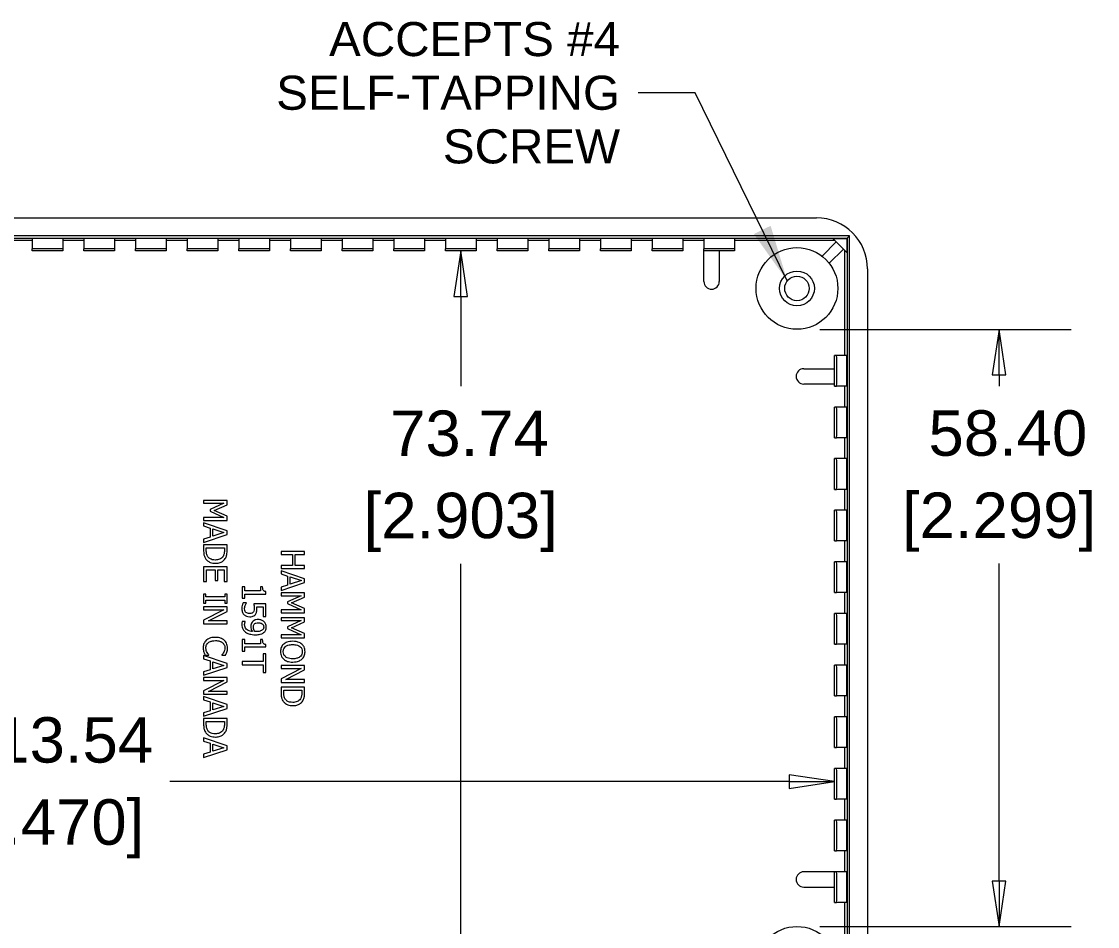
# Model space of a CAD drawing. Header units: millimetres. Extents: x 20 to 599, y 21 to 459.
# Drawn here: x 298.8 to 404, y 71.7 to 160.2 of the extents above; entities that cross this region are included whole.
import ezdxf

# ---------------------------------------------------------------- set-up
doc = ezdxf.new("R2010")
doc.units = ezdxf.units.MM
doc.header["$LTSCALE"] = 2.222222
for name, color, linetype, lineweight in [('Dimension (ANSI)', 7, 'Continuous', 9), ('Symbol (ANSI)', 7, 'Continuous', 9), ('Visible (ANSI)', 7, 'Continuous', 9), ('Visible Narrow (ANSI)', 7, 'Continuous', 9)]:
    doc.layers.add(name, color=color, linetype=linetype, lineweight=lineweight)
doc.styles.add('Note Text (ANSI)', font='arial.ttf')
doc.dimstyles.new('Default - mm (ANSI)', dxfattribs={"dimscale": 2.222222, "dimtxt": 2, "dimasz": 2, "dimexe": 3.175, "dimexo": 1, "dimgap": 0.8, "dimtad": 0, "dimtih": 1, "dimtoh": 1, "dimrnd": 1e-08, "dimzin": 4, "dimdsep": 46, "dimtxsty": 'Note Text (ANSI)', "dimblk": 'Filled-1', "dimcen": 0.09, "dimdle": 10, "dimclrd": 256, "dimclre": 256, "dimclrt": 256, "dimadec": 1, "dimazin": 0, "dimtfac": 1.524, "dimtofl": 0, "dimtmove": 0, "dimatfit": 3, "dimfxl": 0, "dimtolj": 1, "dimtzin": 0, "dimlwd": -1, "dimlwe": -1, "dimarcsym": 0})
doc.dimstyles.new('Default - mm (ANSI)$7', dxfattribs={"dimscale": 2.222222, "dimtxt": 2, "dimasz": 2.5, "dimexe": 3.175, "dimexo": 1, "dimgap": 0.8, "dimtad": 0, "dimtih": 1, "dimtoh": 1, "dimrnd": 1e-08, "dimzin": 4, "dimdsep": 46, "dimtxsty": 'Note Text (ANSI)', "dimblk": 'Filled-1', "dimcen": 0.09, "dimdle": 10, "dimclrd": 256, "dimclre": 256, "dimclrt": 256, "dimadec": 1, "dimazin": 0, "dimtfac": 1.524, "dimtofl": 0, "dimtmove": 0, "dimatfit": 3, "dimfxl": 0, "dimtolj": 1, "dimtzin": 0, "dimlwd": -1, "dimlwe": -1, "dimarcsym": 0})

# ---------------------------------------------------------------- blocks, each defined once
blk = doc.blocks.new('Filled-1')
at = {"color": 0}
for p, q in [((0, 0), (-1, 0.15)), ((-1, 0.15), (-1, -0.15)), ((-1, 0), (0, 0)), ((-1, -0.15), (0, 0))]:
    blk.add_line(p, q, dxfattribs=at)
at = {"color": 0, "flags": 128}
blk.add_lwpolyline([(-1, -0.15), (0, 0), (-1, 0.15), (-1, -0.15)], dxfattribs=at)
at = {"color": 0}
blk.add_solid([(-1, -0.15), (0, 0), (-1, 0.15), (-1, -0.15)], dxfattribs=at)
blk = doc.blocks.new('*D27')
at = {"layer": 'Defpoints', "color": 0, "transparency": 16777216}
for p in [(264.75, 92.17), (378.29, 92.17), (378.29, 85.85)]:
    blk.add_point(p, dxfattribs=at)
at = {"layer": 'Dimension (ANSI)', "transparency": 16777216}
for p, q in [((269.2, 85.85), (289.3, 85.85)), ((373.85, 85.85), (313.27, 85.85))]:
    blk.add_line(p, q, dxfattribs=at)
at = {"layer": 'Dimension (ANSI)', "transparency": 16777216, "xscale": 4.444444444444445, "yscale": 4.444444444444445, "zscale": 4.444444444444445, "rotation": 180}
blk.add_blockref('Filled-1', (264.75, 85.85), dxfattribs=at)
at = {"layer": 'Dimension (ANSI)', "transparency": 16777216, "xscale": 4.444444444444445, "yscale": 4.444444444444445, "zscale": 4.444444444444445}
blk.add_blockref('Filled-1', (378.29, 85.85), dxfattribs=at)
at = {"layer": 'Dimension (ANSI)', "transparency": 16777216, "char_height": 4.4444, "attachment_point": 5, "style": 'Note Text (ANSI)'}
for s, insert in [('\\A1; 113.54', (301.29, 89.89)), ('\\A1;[4.470]', (301.29, 81.22))]:
    blk.add_mtext(s, dxfattribs=dict(at, insert=insert))
blk = doc.blocks.new('*D28')
at = {"layer": 'Defpoints', "color": 0, "transparency": 16777216}
for p in [(340.25, 137.74), (340.25, 64), (341.73, 64)]:
    blk.add_point(p, dxfattribs=at)
at = {"layer": 'Dimension (ANSI)', "transparency": 16777216}
for p, q in [((341.73, 133.3), (341.73, 124.5)), ((341.73, 68.45), (341.73, 107.15))]:
    blk.add_line(p, q, dxfattribs=at)
at = {"layer": 'Dimension (ANSI)', "transparency": 16777216, "xscale": 4.444444444444445, "yscale": 4.444444444444445, "zscale": 4.444444444444445}
for p, rotation in [((341.73, 137.74), 90), ((341.73, 64), 270)]:
    blk.add_blockref('Filled-1', p, dxfattribs=dict(at, rotation=rotation))
at = {"layer": 'Dimension (ANSI)', "transparency": 16777216, "attachment_point": 5, "style": 'Note Text (ANSI)'}
for s, insert, char_height in [('\\A1; 73.74', (341.73, 119.88), 4.444), ('\\A1;[2.903]', (341.73, 111.2), 4.4444)]:
    blk.add_mtext(s, dxfattribs=dict(at, insert=insert, char_height=char_height))
blk = doc.blocks.new('*D29')
at = {"layer": 'Defpoints', "color": 0, "transparency": 16777216}
for p in [(374.62, 130.07), (374.62, 71.67), (394.39, 71.67)]:
    blk.add_point(p, dxfattribs=at)
at = {"layer": 'Dimension (ANSI)', "transparency": 16777216}
for p, q in [((376.85, 130.07), (401.45, 130.07)), ((394.39, 125.63), (394.39, 124.52)), ((394.39, 76.12), (394.39, 107.18)), ((376.85, 71.67), (401.45, 71.67))]:
    blk.add_line(p, q, dxfattribs=at)
at = {"layer": 'Dimension (ANSI)', "transparency": 16777216, "xscale": 4.444444444444445, "yscale": 4.444444444444445, "zscale": 4.444444444444445}
for p, rotation in [((394.39, 130.07), 90), ((394.39, 71.67), 270)]:
    blk.add_blockref('Filled-1', p, dxfattribs=dict(at, rotation=rotation))
at = {"layer": 'Dimension (ANSI)', "transparency": 16777216, "attachment_point": 5, "style": 'Note Text (ANSI)'}
for s, insert, char_height in [('\\A1; 58.40', (394.39, 119.9), 4.444), ('\\A1;[2.299]', (394.39, 111.22), 4.4444)]:
    blk.add_mtext(s, dxfattribs=dict(at, insert=insert, char_height=char_height))

msp = doc.modelspace()

# ---------------------------------------------------------------- linework, layer by layer
at = {"layer": 'Visible (ANSI)'}
for p, q in [((266.524, 140.974), (376.524, 140.974)), ((299.802, 138.954), (299.802, 137.954)), ((302.802, 138.954), (302.802, 137.954)), ((304.858, 138.954), (304.858, 137.954)), ((307.858, 138.954), (307.858, 137.954)), ((309.913, 138.954), (309.913, 137.954)), ((312.913, 138.954), (312.913, 137.954)), ((314.969, 138.954), (314.969, 137.954)), ((317.969, 138.954), (317.969, 137.954)), ((320.024, 138.954), (320.024, 137.954)), ((323.024, 138.954), (323.024, 137.954)), ((325.08, 138.954), (325.08, 137.954)), ((328.08, 138.954), (328.08, 137.954)), ((330.135, 138.954), (330.135, 137.954)), ((333.135, 138.954), (333.135, 137.954)), ((335.191, 138.954), (335.191, 137.954)), ((338.191, 138.954), (338.191, 137.954)), ((340.247, 138.954), (340.247, 137.954)), ((343.247, 138.954), (343.247, 137.954)), ((345.302, 138.954), (345.302, 137.954)), ((348.302, 138.954), (348.302, 137.954)), ((350.358, 138.954), (350.358, 137.954)), ((353.358, 138.954), (353.358, 137.954)), ((355.413, 138.954), (355.413, 137.954)), ((358.413, 138.954), (358.413, 137.954)), ((360.469, 138.954), (360.469, 137.954)), ((363.469, 138.954), (363.469, 137.954)), ((365.524, 138.954), (365.524, 137.954)), ((368.524, 138.954), (368.524, 137.954)), ((378.133, 138.952), (379.501, 138.952)), ((378.817, 138.267), (378.133, 138.952)), ((379.523, 138.973), (379.501, 138.952)), ((379.501, 138.952), (379.501, 137.583)), ((379.523, 138.973), (379.773, 139.223)), ((299.802, 138.744), (297.747, 138.744)), ((299.802, 137.744), (299.802, 137.954)), ((304.858, 138.744), (302.802, 138.744)), ((302.802, 137.954), (302.802, 137.744)), ((304.858, 137.744), (304.858, 137.954)), ((309.913, 138.744), (307.858, 138.744)), ((307.858, 137.954), (307.858, 137.744)), ((309.913, 137.744), (309.913, 137.954)), ((314.969, 138.744), (312.913, 138.744)), ((312.913, 137.954), (312.913, 137.744)), ((314.969, 137.744), (314.969, 137.954)), ((320.024, 138.744), (317.969, 138.744)), ((317.969, 137.954), (317.969, 137.744)), ((320.024, 137.744), (320.024, 137.954)), ((325.08, 138.744), (323.024, 138.744)), ((323.024, 137.954), (323.024, 137.744)), ((325.08, 137.744), (325.08, 137.954)), ((330.135, 138.744), (328.08, 138.744)), ((328.08, 137.954), (328.08, 137.744)), ((330.135, 137.744), (330.135, 137.954)), ((335.191, 138.744), (333.135, 138.744)), ((333.135, 137.954), (333.135, 137.744)), ((335.191, 137.744), (335.191, 137.954)), ((340.247, 138.744), (338.191, 138.744)), ((338.191, 137.954), (338.191, 137.744)), ((340.247, 137.744), (340.247, 137.954)), ((345.302, 138.744), (343.247, 138.744)), ((343.247, 137.954), (343.247, 137.744)), ((345.302, 137.744), (345.302, 137.954)), ((350.358, 138.744), (348.302, 138.744)), ((348.302, 137.954), (348.302, 137.744)), ((350.358, 137.744), (350.358, 137.954)), ((355.413, 138.744), (353.358, 138.744)), ((353.358, 137.954), (353.358, 137.744)), ((355.413, 137.744), (355.413, 137.954)), ((360.469, 138.744), (358.413, 138.744)), ((358.413, 137.954), (358.413, 137.744)), ((360.469, 137.744), (360.469, 137.954)), ((365.524, 138.744), (363.469, 138.744)), ((363.469, 137.954), (363.469, 137.744)), ((365.524, 137.755), (365.524, 137.954)), ((378.341, 138.744), (368.524, 138.744)), ((368.524, 137.954), (368.524, 137.744)), ((378.464, 138.621), (377.077, 137.234)), ((377.784, 136.527), (379.171, 137.914)), ((378.817, 138.267), (379.501, 137.583)), ((302.802, 137.744), (299.802, 137.744)), ((307.858, 137.744), (304.858, 137.744)), ((312.913, 137.744), (309.913, 137.744)), ((317.969, 137.744), (314.969, 137.744)), ((323.024, 137.744), (320.024, 137.744)), ((328.08, 137.744), (325.08, 137.744)), ((333.135, 137.744), (330.135, 137.744)), ((338.191, 137.744), (335.191, 137.744)), ((343.247, 137.744), (340.247, 137.744)), ((348.302, 137.744), (345.302, 137.744)), ((353.358, 137.744), (350.358, 137.744)), ((358.413, 137.744), (355.413, 137.744)), ((363.469, 137.744), (360.469, 137.744)), ((367.024, 137.755), (365.524, 137.755)), ((365.524, 134.744), (365.524, 137.755)), ((367.024, 137.755), (367.024, 134.744)), ((368.524, 137.744), (367.024, 137.744)), ((379.294, 127.524), (379.294, 137.791)), ((381.524, 135.974), (381.524, 65.774)), ((378.294, 126.224), (378.294, 127.524)), ((378.504, 127.524), (378.294, 127.524)), ((379.504, 127.524), (378.504, 127.524)), ((375.294, 126.224), (378.305, 126.224)), ((378.305, 124.724), (378.305, 126.224)), ((378.305, 124.724), (375.294, 124.724)), ((378.294, 124.524), (378.294, 124.724)), ((378.294, 124.524), (378.504, 124.524)), ((379.504, 124.524), (378.504, 124.524)), ((379.294, 122.474), (379.294, 124.524)), ((378.294, 119.474), (378.294, 122.474)), ((378.504, 122.474), (378.294, 122.474)), ((379.504, 122.474), (378.504, 122.474)), ((378.294, 119.474), (378.504, 119.474)), ((379.504, 119.474), (378.504, 119.474)), ((379.294, 117.424), (379.294, 119.474)), ((378.294, 114.424), (378.294, 117.424)), ((378.504, 117.424), (378.294, 117.424)), ((379.504, 117.424), (378.504, 117.424)), ((378.294, 114.424), (378.504, 114.424)), ((379.504, 114.424), (378.504, 114.424)), ((379.294, 112.374), (379.294, 114.424)), ((318.884, 113.342), (316.584, 113.342)), ((316.584, 113.342), (316.584, 113.057)), ((316.584, 113.057), (318.565, 113.057)), ((318.565, 113.057), (317.217, 112.462)), ((317.603, 112.35), (318.884, 112.924)), ((318.884, 112.924), (318.884, 113.342)), ((318.565, 111.675), (316.584, 111.675)), ((316.584, 111.675), (316.584, 111.37)), ((317.217, 112.462), (317.217, 112.276)), ((317.217, 112.276), (318.565, 111.675)), ((318.884, 111.795), (317.603, 112.35)), ((318.884, 111.37), (318.884, 111.795)), ((378.294, 109.374), (378.294, 112.374)), ((378.504, 112.374), (378.294, 112.374)), ((379.504, 112.374), (378.504, 112.374)), ((316.584, 111.37), (318.884, 111.37)), ((318.884, 110.376), (316.584, 111.152)), ((316.584, 111.152), (316.584, 110.842)), ((316.584, 110.842), (317.227, 110.634)), ((317.227, 110.634), (317.227, 109.756)), ((317.488, 109.84), (317.488, 110.55)), ((317.488, 110.55), (318.571, 110.196)), ((316.584, 109.225), (318.884, 110)), ((317.227, 109.756), (316.584, 109.547)), ((316.584, 109.547), (316.584, 109.225)), ((318.571, 110.196), (317.488, 109.84)), ((318.884, 110), (318.884, 110.376)), ((318.884, 109.006), (316.584, 109.006)), ((316.584, 109.006), (316.584, 108.477)), ((316.848, 108.468), (316.848, 108.701)), ((316.848, 108.701), (318.619, 108.701)), ((318.619, 108.701), (318.619, 108.468)), ((318.884, 108.483), (318.884, 109.006)), ((378.294, 109.374), (378.504, 109.374)), ((379.504, 109.374), (378.504, 109.374)), ((379.294, 107.324), (379.294, 109.374)), ((326.458, 108.344), (324.158, 108.344)), ((324.158, 108.344), (324.158, 108.038)), ((324.158, 108.038), (325.283, 108.038)), ((325.283, 108.038), (325.283, 106.979)), ((325.555, 106.979), (325.555, 108.038)), ((325.555, 108.038), (326.458, 108.038)), ((326.458, 108.038), (326.458, 108.344)), ((318.884, 106.861), (316.584, 106.861)), ((316.584, 106.861), (316.584, 105.422)), ((316.856, 105.422), (316.856, 106.555)), ((316.856, 106.555), (317.71, 106.555)), ((317.71, 106.555), (317.71, 105.499)), ((317.982, 105.499), (317.982, 106.555)), ((317.982, 106.555), (318.612, 106.555)), ((318.612, 106.555), (318.612, 105.422)), ((318.884, 105.422), (318.884, 106.861)), ((325.283, 106.979), (324.158, 106.979)), ((324.158, 106.979), (324.158, 106.674)), ((324.158, 106.674), (326.458, 106.674)), ((326.458, 105.68), (324.158, 106.456)), ((324.158, 106.456), (324.158, 106.146)), ((326.458, 106.979), (325.555, 106.979)), ((326.458, 106.674), (326.458, 106.979)), ((378.294, 104.324), (378.294, 107.324)), ((378.504, 107.324), (378.294, 107.324)), ((379.504, 107.324), (378.504, 107.324)), ((316.584, 105.422), (316.856, 105.422)), ((317.71, 105.499), (317.982, 105.499)), ((318.612, 105.422), (318.884, 105.422)), ((324.158, 106.146), (324.801, 105.938)), ((324.158, 104.529), (326.458, 105.304)), ((324.801, 105.938), (324.801, 105.06)), ((325.062, 105.144), (325.062, 105.854)), ((325.062, 105.854), (326.144, 105.5)), ((326.144, 105.5), (325.062, 105.144)), ((326.458, 105.304), (326.458, 105.68)), ((320.606, 104.902), (320.371, 104.902)), ((320.371, 104.902), (320.371, 103.78)), ((320.606, 104.485), (320.606, 104.902)), ((322.147, 104.485), (320.606, 104.485)), ((322.358, 104.902), (322.147, 104.902)), ((322.147, 104.902), (322.147, 104.485)), ((322.678, 104.188), (322.678, 104.427)), ((324.801, 105.06), (324.158, 104.851)), ((324.158, 104.851), (324.158, 104.529)), ((326.458, 104.31), (324.158, 104.31)), ((324.158, 104.31), (324.158, 104.025)), ((326.458, 103.893), (326.458, 104.31)), ((378.294, 104.324), (378.504, 104.324)), ((379.504, 104.324), (378.504, 104.324)), ((379.294, 102.274), (379.294, 104.324)), ((316.819, 104.188), (316.584, 104.188)), ((316.584, 104.188), (316.584, 103.297)), ((316.584, 103.297), (316.819, 103.297)), ((316.819, 103.896), (316.819, 104.188)), ((318.649, 103.896), (316.819, 103.896)), ((316.819, 103.297), (316.819, 103.59)), ((316.819, 103.59), (318.649, 103.59)), ((318.884, 104.188), (318.649, 104.188)), ((318.649, 104.188), (318.649, 103.896)), ((318.649, 103.59), (318.649, 103.297)), ((318.649, 103.297), (318.884, 103.297)), ((318.884, 103.297), (318.884, 104.188)), ((320.371, 103.78), (320.606, 103.78)), ((320.779, 103.333), (320.453, 103.333)), ((320.606, 103.78), (320.606, 104.188)), ((320.606, 104.188), (322.678, 104.188)), ((320.779, 103.31), (320.779, 103.333)), ((322.671, 103.238), (321.485, 103.238)), ((322.671, 101.976), (322.671, 103.238)), ((324.158, 104.025), (326.139, 104.025)), ((326.139, 104.025), (324.791, 103.431)), ((324.791, 103.431), (324.791, 103.244)), ((324.791, 103.244), (326.139, 102.644)), ((325.177, 103.319), (326.458, 103.893)), ((326.458, 102.763), (325.177, 103.319)), ((318.884, 102.919), (316.584, 102.919)), ((316.584, 102.919), (316.584, 102.634)), ((318.567, 102.634), (316.584, 101.616)), ((316.584, 102.634), (318.567, 102.634)), ((317.063, 101.558), (318.884, 102.485)), ((318.884, 102.485), (318.884, 102.919)), ((321.787, 102.941), (322.4, 102.941)), ((322.4, 102.941), (322.4, 101.976)), ((326.139, 102.644), (324.158, 102.644)), ((324.158, 102.644), (324.158, 102.338)), ((324.158, 102.338), (326.458, 102.338)), ((326.458, 102.338), (326.458, 102.763)), ((378.294, 99.274), (378.294, 102.274)), ((378.504, 102.274), (378.294, 102.274)), ((379.504, 102.274), (378.504, 102.274)), ((316.584, 101.616), (316.584, 101.273)), ((316.584, 101.273), (318.884, 101.273)), ((318.884, 101.558), (317.063, 101.558)), ((318.884, 101.273), (318.884, 101.558)), ((320.654, 101.495), (320.358, 101.495)), ((320.654, 101.48), (320.654, 101.495)), ((322.4, 101.976), (322.671, 101.976)), ((326.458, 101.873), (324.158, 101.873)), ((324.158, 101.873), (324.158, 101.587)), ((324.158, 101.587), (326.139, 101.587)), ((326.139, 101.587), (324.791, 100.993)), ((325.177, 100.881), (326.458, 101.455)), ((326.458, 101.455), (326.458, 101.873)), ((326.139, 100.206), (324.158, 100.206)), ((324.158, 100.206), (324.158, 99.901)), ((324.791, 100.993), (324.791, 100.806)), ((324.791, 100.806), (326.139, 100.206)), ((326.458, 100.326), (325.177, 100.881)), ((326.458, 99.901), (326.458, 100.326)), ((320.606, 99.724), (320.371, 99.724)), ((320.371, 99.724), (320.371, 98.602)), ((320.606, 99.307), (320.606, 99.724)), ((322.147, 99.307), (320.606, 99.307)), ((320.606, 98.602), (320.606, 99.011)), ((320.606, 99.011), (322.678, 99.011)), ((322.358, 99.724), (322.147, 99.724)), ((322.147, 99.724), (322.147, 99.307)), ((322.678, 99.011), (322.678, 99.249)), ((324.158, 99.901), (326.458, 99.901)), ((378.294, 99.274), (378.504, 99.274)), ((379.504, 99.274), (378.504, 99.274)), ((379.294, 97.224), (379.294, 99.274)), ((318.884, 97.393), (316.584, 98.168)), ((316.584, 98.168), (316.584, 97.859)), ((316.74, 98.205), (317.106, 98.205)), ((317.106, 98.205), (317.106, 98.228)), ((318.362, 98.23), (318.362, 98.205)), ((318.362, 98.205), (318.731, 98.205)), ((320.371, 98.602), (320.606, 98.602)), ((322.399, 98.349), (322.399, 97.577)), ((322.671, 98.349), (322.399, 98.349)), ((322.671, 96.5), (322.671, 98.349)), ((316.584, 97.859), (317.227, 97.65)), ((316.584, 96.241), (318.884, 97.016)), ((317.227, 97.65), (317.227, 96.772)), ((317.488, 96.856), (317.488, 97.566)), ((317.488, 97.566), (318.571, 97.212)), ((318.571, 97.212), (317.488, 96.856)), ((318.884, 97.016), (318.884, 97.393)), ((322.399, 97.577), (320.371, 97.577)), ((320.371, 97.577), (320.371, 97.272)), ((320.371, 97.272), (322.399, 97.272)), ((322.399, 97.272), (322.399, 96.5)), ((326.458, 97.196), (324.158, 97.196)), ((324.158, 97.196), (324.158, 96.911)), ((326.141, 96.911), (324.158, 95.893)), ((324.158, 96.911), (326.141, 96.911)), ((326.458, 96.762), (326.458, 97.196)), ((378.294, 94.224), (378.294, 97.224)), ((378.504, 97.224), (378.294, 97.224)), ((379.504, 97.224), (378.504, 97.224)), ((317.227, 96.772), (316.584, 96.563)), ((316.584, 96.563), (316.584, 96.241)), ((318.884, 96.023), (316.584, 96.023)), ((316.584, 96.023), (316.584, 95.738)), ((318.884, 95.589), (318.884, 96.023)), ((322.399, 96.5), (322.671, 96.5)), ((324.158, 95.893), (324.158, 95.55)), ((324.637, 95.835), (326.458, 96.762)), ((326.458, 95.835), (324.637, 95.835)), ((326.458, 95.55), (326.458, 95.835)), ((318.567, 95.738), (316.584, 94.72)), ((316.584, 95.738), (318.567, 95.738)), ((316.584, 94.72), (316.584, 94.377)), ((317.063, 94.662), (318.884, 95.589)), ((324.158, 95.55), (326.458, 95.55)), ((326.458, 95.084), (324.158, 95.084)), ((324.158, 95.084), (324.158, 94.555)), ((324.422, 94.546), (324.422, 94.779)), ((324.422, 94.779), (326.193, 94.779)), ((326.193, 94.779), (326.193, 94.546)), ((326.458, 94.561), (326.458, 95.084)), ((316.584, 94.377), (318.884, 94.377)), ((318.884, 93.384), (316.584, 94.159)), ((316.584, 94.159), (316.584, 93.85)), ((316.584, 93.85), (317.227, 93.641)), ((318.884, 94.662), (317.063, 94.662)), ((318.884, 94.377), (318.884, 94.662)), ((378.294, 94.224), (378.504, 94.224)), ((379.504, 94.224), (378.504, 94.224)), ((379.294, 92.174), (379.294, 94.224)), ((316.584, 92.232), (318.884, 93.007)), ((317.227, 92.763), (316.584, 92.554)), ((317.227, 93.641), (317.227, 92.763)), ((317.488, 92.847), (317.488, 93.557)), ((317.488, 93.557), (318.571, 93.203)), ((318.571, 93.203), (317.488, 92.847)), ((318.884, 93.007), (318.884, 93.384)), ((316.584, 92.554), (316.584, 92.232)), ((318.884, 92.014), (316.584, 92.014)), ((316.584, 92.014), (316.584, 91.484)), ((316.848, 91.475), (316.848, 91.708)), ((316.848, 91.708), (318.619, 91.708)), ((318.619, 91.708), (318.619, 91.475)), ((318.884, 91.49), (318.884, 92.014)), ((378.294, 89.174), (378.294, 92.174)), ((378.504, 92.174), (378.294, 92.174)), ((379.504, 92.174), (378.504, 92.174)), ((318.884, 89.341), (316.584, 90.116)), ((316.584, 90.116), (316.584, 89.807)), ((316.584, 89.807), (317.227, 89.598)), ((317.227, 89.598), (317.227, 88.72)), ((317.488, 88.804), (317.488, 89.514)), ((317.488, 89.514), (318.571, 89.16)), ((316.584, 88.189), (318.884, 88.964)), ((317.227, 88.72), (316.584, 88.511)), ((316.584, 88.511), (316.584, 88.189)), ((318.571, 89.16), (317.488, 88.804)), ((318.884, 88.964), (318.884, 89.341)), ((378.294, 89.174), (378.504, 89.174)), ((379.504, 89.174), (378.504, 89.174)), ((379.294, 87.124), (379.294, 89.174)), ((378.294, 84.124), (378.294, 87.124)), ((378.504, 87.124), (378.294, 87.124)), ((379.504, 87.124), (378.504, 87.124)), ((378.294, 84.124), (378.504, 84.124)), ((379.504, 84.124), (378.504, 84.124)), ((379.294, 82.074), (379.294, 84.124)), ((378.294, 79.074), (378.294, 82.074)), ((378.504, 82.074), (378.294, 82.074)), ((379.504, 82.074), (378.504, 82.074)), ((378.294, 79.074), (378.504, 79.074)), ((379.504, 79.074), (378.504, 79.074)), ((379.294, 77.024), (379.294, 79.074)), ((378.305, 77.024), (375.294, 77.024)), ((378.504, 77.024), (378.305, 77.024)), ((378.305, 75.524), (378.305, 77.024)), ((379.504, 77.024), (378.504, 77.024)), ((375.294, 75.524), (378.305, 75.524)), ((378.294, 74.024), (378.294, 75.524)), ((378.294, 74.024), (378.504, 74.024)), ((379.504, 74.024), (378.504, 74.024)), ((379.294, 63.958), (379.294, 74.024))]:
    msp.add_line(p, q, dxfattribs=at)
for centre, radius in [((374.624, 134.074), 4), ((374.624, 134.074), 1.7), ((374.624, 134.074), 1.2), ((374.624, 67.674), 4)]:
    msp.add_circle(centre, radius, dxfattribs=at)
for centre, start, end in [((366.274, 134.744), 180, 0), ((375.294, 125.474), 90, 270), ((375.294, 76.274), 90, 270)]:
    msp.add_arc(centre, 0.75, start, end, dxfattribs=at)
for centre, major_axis, ratio, start_param, end_param in [((376.524, 135.974), (3.536, 3.536), 0.999981, 5.4977967, 7.068574), ((301.302, 138.954), (-1.5, 0), 0.0043633, 3.1415927, 6.2831853), ((306.358, 138.954), (-1.5, 0), 0.0043633, 3.1415927, 6.2831853), ((311.413, 138.954), (-1.5, 0), 0.0043633, 3.1415927, 6.2831853), ((316.469, 138.954), (-1.5, 0), 0.0043633, 3.1415927, 6.2831853), ((321.524, 138.954), (-1.5, 0), 0.0043633, 3.1415927, 6.2831853), ((326.58, 138.954), (-1.5, 0), 0.0043633, 3.1415927, 6.2831853), ((331.635, 138.954), (-1.5, 0), 0.0043633, 3.1415927, 6.2831853), ((336.691, 138.954), (-1.5, 0), 0.0043633, 3.1415927, 6.2831853), ((341.747, 138.954), (-1.5, 0), 0.0043633, 3.1415927, 6.2831853), ((346.802, 138.954), (-1.5, 0), 0.0043633, 3.1415927, 6.2831853), ((351.858, 138.954), (-1.5, 0), 0.0043633, 3.1415927, 6.2831853), ((356.913, 138.954), (-1.5, 0), 0.0043633, 3.1415927, 6.2831853), ((361.969, 138.954), (-1.5, 0), 0.0043633, 3.1415927, 6.2831853), ((367.024, 138.954), (-1.5, 0), 0.0043633, 3.1415927, 6.2831853), ((301.302, 137.954), (-1.5, 0), 0.0043633, 3.1415927, 6.2831853), ((306.358, 137.954), (-1.5, 0), 0.0043633, 3.1415927, 6.2831853), ((311.413, 137.954), (-1.5, 0), 0.0043633, 3.1415927, 6.2831853), ((316.469, 137.954), (-1.5, 0), 0.0043633, 3.1415927, 6.2831853), ((321.524, 137.954), (-1.5, 0), 0.0043633, 3.1415927, 6.2831853), ((326.58, 137.954), (-1.5, 0), 0.0043633, 3.1415927, 6.2831853), ((331.635, 137.954), (-1.5, 0), 0.0043633, 3.1415927, 6.2831853), ((336.691, 137.954), (-1.5, 0), 0.0043633, 3.1415927, 6.2831853), ((341.747, 137.954), (-1.5, 0), 0.0043633, 3.1415927, 6.2831853), ((346.802, 137.954), (-1.5, 0), 0.0043633, 3.1415927, 6.2831853), ((351.858, 137.954), (-1.5, 0), 0.0043633, 3.1415927, 6.2831853), ((356.913, 137.954), (-1.5, 0), 0.0043633, 3.1415927, 6.2831853), ((361.969, 137.954), (-1.5, 0), 0.0043633, 3.1415927, 6.2831853), ((367.024, 137.954), (-1.5, 0), 0.0043633, 3.1415927, 6.2831853), ((378.504, 126.024), (0, -1.5), 0.0043633, 0, 3.1415927), ((379.504, 126.024), (0, 1.5), 0.0043633, 3.1415927, 6.2831853), ((378.504, 120.974), (0, -1.5), 0.0043633, 0, 3.1415927), ((379.504, 120.974), (0, 1.5), 0.0043633, 3.1415927, 6.2831853), ((378.504, 115.924), (0, -1.5), 0.0043633, 0, 3.1415927), ((379.504, 115.924), (0, 1.5), 0.0043633, 3.1415927, 6.2831853), ((378.504, 110.874), (0, -1.5), 0.0043633, 0, 3.1415927), ((379.504, 110.874), (0, 1.5), 0.0043633, 3.1415927, 6.2831853), ((378.504, 105.824), (0, -1.5), 0.0043633, 0, 3.1415927), ((379.504, 105.824), (0, 1.5), 0.0043633, 3.1415927, 6.2831853), ((378.504, 100.774), (0, -1.5), 0.0043633, 0, 3.1415927), ((379.504, 100.774), (0, 1.5), 0.0043633, 3.1415927, 6.2831853), ((378.504, 95.724), (0, -1.5), 0.0043633, 0, 3.1415927), ((379.504, 95.724), (0, 1.5), 0.0043633, 3.1415927, 6.2831853), ((378.504, 90.674), (0, -1.5), 0.0043633, 0, 3.1415927), ((379.504, 90.674), (0, 1.5), 0.0043633, 3.1415927, 6.2831853), ((378.504, 85.624), (0, -1.5), 0.0043633, 0, 3.1415927), ((379.504, 85.624), (0, 1.5), 0.0043633, 3.1415927, 6.2831853), ((378.504, 80.574), (0, -1.5), 0.0043633, 0, 3.1415927), ((379.504, 80.574), (0, 1.5), 0.0043633, 3.1415927, 6.2831853), ((378.504, 75.524), (0, -1.5), 0.0043633, 0, 3.1415927), ((379.504, 75.524), (0, 1.5), 0.0043633, 3.1415927, 6.2831853)]:
    msp.add_ellipse(centre, major_axis=major_axis, ratio=ratio, start_param=start_param, end_param=end_param, dxfattribs=at)
for points, knots in [([(316.584, 108.477), (316.584, 108.332), (316.591, 108.161), (316.634, 107.953), (316.667, 107.825), (316.768, 107.663)], [-0.18455262, -0.18455262, -0.18455262, -0.18455262, -0.05735737, -0.05735737, 0, 0, 0, 0]), ([(317.001, 107.832), (316.972, 107.874), (316.948, 107.918), (316.899, 108.03), (316.887, 108.085), (316.857, 108.226), (316.848, 108.35), (316.848, 108.468)], [-0.048833755, -0.048833755, -0.048833755, -0.048833755, -0.043195592, -0.043195592, -0.035264184, -0.035264184, 0, 0, 0, 0]), ([(318.619, 108.468), (318.619, 108.284), (318.6, 108.179), (318.565, 108.029), (318.53, 107.942), (318.481, 107.86)], [-0.046051396, -0.046051396, -0.046051396, -0.046051396, -0.028552286, -0.028552286, 0, 0, 0, 0]), ([(318.701, 107.659), (318.764, 107.754), (318.806, 107.863), (318.851, 108.032), (318.884, 108.173), (318.884, 108.483)], [-0.26835918, -0.26835918, -0.26835918, -0.26835918, -0.09287589, -0.09287589, 0, 0, 0, 0]), ([(316.768, 107.663), (316.823, 107.579), (316.89, 107.507), (317.056, 107.375), (317.152, 107.322), (317.397, 107.221), (317.562, 107.193), (317.732, 107.193)], [-0.10518262, -0.10518262, -0.10518262, -0.10518262, -0.07964125, -0.07964125, -0.05083244, -0.05083244, 0, 0, 0, 0]), ([(317.736, 107.512), (317.632, 107.512), (317.526, 107.521), (317.36, 107.562), (317.274, 107.59), (317.114, 107.695), (317.051, 107.758), (317.001, 107.832)], [-0.10407386, -0.10407386, -0.10407386, -0.10407386, -0.05752775, -0.05752775, -0.02693626, -0.02693626, 0, 0, 0, 0]), ([(317.732, 107.193), (317.86, 107.193), (317.99, 107.206), (318.254, 107.278), (318.352, 107.333), (318.535, 107.455), (318.627, 107.548), (318.701, 107.659)], [-0.089199354, -0.089199354, -0.089199354, -0.089199354, -0.06602777, -0.06602777, -0.039985564, -0.039985564, 0, 0, 0, 0]), ([(318.481, 107.86), (318.443, 107.798), (318.396, 107.743), (318.284, 107.648), (318.22, 107.611), (318.021, 107.53), (317.876, 107.512), (317.736, 107.512)], [-0.086239701, -0.086239701, -0.086239701, -0.086239701, -0.064427546, -0.064427546, -0.042245979, -0.042245979, 0, 0, 0, 0]), ([(322.678, 104.427), (322.647, 104.429), (322.616, 104.434), (322.559, 104.449), (322.534, 104.459), (322.485, 104.486), (322.462, 104.504), (322.433, 104.54), (322.412, 104.568), (322.366, 104.703), (322.358, 104.804), (322.358, 104.902)], [-0.15173935, -0.15173935, -0.15173935, -0.15173935, -0.11510917, -0.11510917, -0.08349262, -0.08349262, -0.04922662, -0.04922662, -0.02947999, -0.02947999, 0, 0, 0, 0]), ([(320.453, 103.333), (320.41, 103.246), (320.38, 103.15), (320.345, 102.995), (320.322, 102.881), (320.322, 102.731)], [-0.1161649, -0.1161649, -0.1161649, -0.1161649, -0.04501669, -0.04501669, 0, 0, 0, 0]), ([(320.656, 103.063), (320.674, 103.112), (320.695, 103.162), (320.728, 103.227), (320.753, 103.276), (320.779, 103.31)], [-0.046394999, -0.046394999, -0.046394999, -0.046394999, -0.012984234, -0.012984234, 0, 0, 0, 0]), ([(321.485, 103.238), (321.499, 103.175), (321.512, 103.098), (321.527, 103.002), (321.541, 102.908), (321.541, 102.783)], [-0.10792388, -0.10792388, -0.10792388, -0.10792388, -0.03763202, -0.03763202, 0, 0, 0, 0]), ([(320.322, 102.731), (320.322, 102.666), (320.328, 102.601), (320.351, 102.496), (320.367, 102.436), (320.438, 102.292), (320.486, 102.224), (320.548, 102.166)], [-0.083220231, -0.083220231, -0.083220231, -0.083220231, -0.048311767, -0.048311767, -0.025317639, -0.025317639, 0, 0, 0, 0]), ([(320.548, 102.166), (320.619, 102.1), (320.702, 102.05), (320.855, 101.993), (320.957, 101.963), (321.101, 101.963)], [-0.10779223, -0.10779223, -0.10779223, -0.10779223, -0.04326006, -0.04326006, 0, 0, 0, 0]), ([(320.589, 102.725), (320.589, 102.782), (320.593, 102.84), (320.62, 102.952), (320.637, 103.008), (320.656, 103.063)], [-0.034437924, -0.034437924, -0.034437924, -0.034437924, -0.017397389, -0.017397389, 0, 0, 0, 0]), ([(320.729, 102.393), (320.705, 102.414), (320.684, 102.437), (320.648, 102.488), (320.633, 102.515), (320.611, 102.575), (320.589, 102.638), (320.589, 102.725)], [-0.076267202, -0.076267202, -0.076267202, -0.076267202, -0.051082291, -0.051082291, -0.026235457, -0.026235457, 0, 0, 0, 0]), ([(321.103, 102.276), (320.991, 102.276), (320.923, 102.294), (320.828, 102.326), (320.775, 102.355), (320.729, 102.393)], [-0.030140538, -0.030140538, -0.030140538, -0.030140538, -0.018161641, -0.018161641, 0, 0, 0, 0]), ([(321.101, 101.963), (321.174, 101.963), (321.25, 101.969), (321.373, 101.996), (321.428, 102.015), (321.554, 102.088), (321.61, 102.138), (321.657, 102.2)], [-0.072473866, -0.072473866, -0.072473866, -0.072473866, -0.04374222, -0.04374222, -0.023056308, -0.023056308, 0, 0, 0, 0]), ([(321.435, 102.407), (321.417, 102.385), (321.397, 102.366), (321.345, 102.327), (321.317, 102.315), (321.243, 102.284), (321.173, 102.276), (321.103, 102.276)], [-0.031273085, -0.031273085, -0.031273085, -0.031273085, -0.026924446, -0.026924446, -0.021079185, -0.021079185, 0, 0, 0, 0]), ([(321.541, 102.783), (321.541, 102.689), (321.53, 102.594), (321.486, 102.478), (321.464, 102.44), (321.435, 102.407)], [-0.037155313, -0.037155313, -0.037155313, -0.037155313, -0.013339383, -0.013339383, 0, 0, 0, 0]), ([(321.657, 102.2), (321.684, 102.235), (321.708, 102.274), (321.747, 102.352), (321.762, 102.392), (321.781, 102.474), (321.8, 102.564), (321.8, 102.733)], [-0.15834699, -0.15834699, -0.15834699, -0.15834699, -0.10298109, -0.10298109, -0.05069467, -0.05069467, 0, 0, 0, 0]), ([(321.8, 102.733), (321.8, 102.765), (321.799, 102.799), (321.797, 102.847), (321.794, 102.887), (321.787, 102.941)], [-0.050514889, -0.050514889, -0.050514889, -0.050514889, -0.016499491, -0.016499491, 0, 0, 0, 0]), ([(320.358, 101.495), (320.344, 101.453), (320.337, 101.409), (320.331, 101.353), (320.326, 101.299), (320.326, 101.234)], [-0.084471047, -0.084471047, -0.084471047, -0.084471047, -0.01933651, -0.01933651, 0, 0, 0, 0]), ([(320.326, 101.234), (320.326, 101.139), (320.335, 101.042), (320.377, 100.868), (320.407, 100.794), (320.513, 100.617), (320.595, 100.529), (320.693, 100.457)], [-0.090468096, -0.090468096, -0.090468096, -0.090468096, -0.061942609, -0.061942609, -0.036586931, -0.036586931, 0, 0, 0, 0]), ([(320.592, 101.193), (320.592, 101.276), (320.607, 101.346), (320.631, 101.428), (320.641, 101.458), (320.654, 101.48)], [-0.021857041, -0.021857041, -0.021857041, -0.021857041, -0.007749245, -0.007749245, 0, 0, 0, 0]), ([(321.36, 100.522), (321.222, 100.531), (321.078, 100.558), (320.856, 100.661), (320.796, 100.712), (320.708, 100.801), (320.667, 100.862), (320.606, 101.014), (320.592, 101.103), (320.592, 101.193)], [-0.085049677, -0.085049677, -0.085049677, -0.085049677, -0.064665071, -0.064665071, -0.049201186, -0.049201186, -0.026985087, -0.026985087, 0, 0, 0, 0]), ([(321.336, 101.445), (321.288, 101.381), (321.248, 101.31), (321.22, 101.202), (321.2, 101.125), (321.2, 101.001)], [-0.12954842, -0.12954842, -0.12954842, -0.12954842, -0.03718102, -0.03718102, 0, 0, 0, 0]), ([(321.923, 101.695), (321.848, 101.695), (321.772, 101.688), (321.65, 101.66), (321.585, 101.64), (321.446, 101.561), (321.386, 101.509), (321.336, 101.445)], [-0.083855917, -0.083855917, -0.083855917, -0.083855917, -0.048044511, -0.048044511, -0.024343383, -0.024343383, 0, 0, 0, 0]), ([(321.455, 100.932), (321.455, 101.007), (321.464, 101.072), (321.489, 101.155), (321.509, 101.192), (321.536, 101.225)], [-0.026166662, -0.026166662, -0.026166662, -0.026166662, -0.012720329, -0.012720329, 0, 0, 0, 0]), ([(321.536, 101.225), (321.557, 101.251), (321.582, 101.275), (321.644, 101.321), (321.675, 101.336), (321.767, 101.372), (321.851, 101.381), (321.936, 101.381)], [-0.039381106, -0.039381106, -0.039381106, -0.039381106, -0.033202915, -0.033202915, -0.025456179, -0.025456179, 0, 0, 0, 0]), ([(322.501, 101.478), (322.427, 101.548), (322.342, 101.6), (322.191, 101.659), (322.084, 101.695), (321.923, 101.695)], [-0.12834874, -0.12834874, -0.12834874, -0.12834874, -0.04813276, -0.04813276, 0, 0, 0, 0]), ([(321.936, 101.381), (321.99, 101.381), (322.044, 101.378), (322.142, 101.36), (322.187, 101.348), (322.291, 101.303), (322.331, 101.27), (322.393, 101.208), (322.418, 101.169), (322.457, 101.075), (322.466, 101.021), (322.466, 100.966)], [-0.060898799, -0.060898799, -0.060898799, -0.060898799, -0.051193064, -0.051193064, -0.042819881, -0.042819881, -0.030593618, -0.030593618, -0.016482938, -0.016482938, 0, 0, 0, 0]), ([(322.717, 100.964), (322.717, 101.018), (322.711, 101.071), (322.684, 101.188), (322.663, 101.242), (322.608, 101.356), (322.561, 101.422), (322.501, 101.478)], [-0.048851539, -0.048851539, -0.048851539, -0.048851539, -0.03789932, -0.03789932, -0.024703907, -0.024703907, 0, 0, 0, 0]), ([(320.693, 100.457), (320.818, 100.365), (320.967, 100.306), (321.233, 100.239), (321.412, 100.203), (321.659, 100.203)], [-0.17129547, -0.17129547, -0.17129547, -0.17129547, -0.0740086, -0.0740086, 0, 0, 0, 0]), ([(321.2, 101.001), (321.2, 100.918), (321.211, 100.836), (321.257, 100.701), (321.291, 100.624), (321.36, 100.522)], [-0.089383828, -0.089383828, -0.089383828, -0.089383828, -0.036984057, -0.036984057, 0, 0, 0, 0]), ([(321.582, 100.52), (321.533, 100.594), (321.505, 100.669), (321.469, 100.788), (321.455, 100.86), (321.455, 100.932)], [-0.03747485, -0.03747485, -0.03747485, -0.03747485, -0.021532514, -0.021532514, 0, 0, 0, 0]), ([(321.728, 100.515), (321.683, 100.515), (321.662, 100.516), (321.624, 100.517), (321.601, 100.519), (321.582, 100.52)], [-0.011492809, -0.011492809, -0.011492809, -0.011492809, -0.005576087, -0.005576087, 0, 0, 0, 0]), ([(321.659, 100.203), (321.776, 100.203), (321.899, 100.21), (322.072, 100.239), (322.174, 100.26), (322.367, 100.344), (322.445, 100.391), (322.51, 100.453)], [-0.13620427, -0.13620427, -0.13620427, -0.13620427, -0.0631744, -0.0631744, -0.02711926, -0.02711926, 0, 0, 0, 0]), ([(322.335, 100.677), (322.307, 100.65), (322.273, 100.627), (322.183, 100.58), (322.129, 100.564), (321.996, 100.525), (321.86, 100.515), (321.728, 100.515)], [-0.052041385, -0.052041385, -0.052041385, -0.052041385, -0.047326454, -0.047326454, -0.039866602, -0.039866602, 0, 0, 0, 0]), ([(322.466, 100.966), (322.466, 100.936), (322.463, 100.906), (322.452, 100.855), (322.444, 100.825), (322.407, 100.75), (322.372, 100.71), (322.335, 100.677)], [-0.038103798, -0.038103798, -0.038103798, -0.038103798, -0.024956082, -0.024956082, -0.015056332, -0.015056332, 0, 0, 0, 0]), ([(322.51, 100.453), (322.544, 100.485), (322.573, 100.519), (322.625, 100.594), (322.647, 100.635), (322.688, 100.734), (322.717, 100.827), (322.717, 100.964)], [-0.10204206, -0.10204206, -0.10204206, -0.10204206, -0.07156304, -0.07156304, -0.04100793, -0.04100793, 0, 0, 0, 0]), ([(316.845, 99.661), (316.795, 99.616), (316.751, 99.566), (316.674, 99.455), (316.643, 99.396), (316.58, 99.238), (316.543, 99.103), (316.543, 98.921)], [-0.12510301, -0.12510301, -0.12510301, -0.12510301, -0.08976731, -0.08976731, -0.05449984, -0.05449984, 0, 0, 0, 0]), ([(316.807, 98.917), (316.807, 98.97), (316.813, 99.022), (316.839, 99.134), (316.86, 99.183), (316.918, 99.297), (316.971, 99.363), (317.037, 99.419)], [-0.04888247, -0.04888247, -0.04888247, -0.04888247, -0.038267228, -0.038267228, -0.025847442, -0.025847442, 0, 0, 0, 0]), ([(317.732, 99.95), (317.484, 99.95), (317.294, 99.909), (317.031, 99.801), (316.931, 99.741), (316.845, 99.661)], [-0.085328344, -0.085328344, -0.085328344, -0.085328344, -0.035164887, -0.035164887, 0, 0, 0, 0]), ([(317.037, 99.419), (317.121, 99.49), (317.22, 99.54), (317.385, 99.594), (317.512, 99.631), (317.732, 99.631)], [-0.18136229, -0.18136229, -0.18136229, -0.18136229, -0.06606472, -0.06606472, 0, 0, 0, 0]), ([(318.608, 99.663), (318.499, 99.759), (318.373, 99.829), (318.152, 99.905), (317.993, 99.95), (317.732, 99.95)], [-0.20744742, -0.20744742, -0.20744742, -0.20744742, -0.07821499, -0.07821499, 0, 0, 0, 0]), ([(317.732, 99.631), (317.869, 99.631), (318.032, 99.616), (318.276, 99.526), (318.357, 99.484), (318.427, 99.426)], [-0.078157427, -0.078157427, -0.078157427, -0.078157427, -0.027167015, -0.027167015, 0, 0, 0, 0]), ([(318.427, 99.426), (318.468, 99.391), (318.504, 99.353), (318.567, 99.267), (318.593, 99.222), (318.647, 99.092), (318.664, 99.006), (318.664, 98.917)], [-0.058206736, -0.058206736, -0.058206736, -0.058206736, -0.042274482, -0.042274482, -0.026668372, -0.026668372, 0, 0, 0, 0]), ([(318.925, 98.916), (318.925, 98.997), (318.917, 99.077), (318.885, 99.231), (318.861, 99.302), (318.774, 99.483), (318.701, 99.58), (318.608, 99.663)], [-0.084516838, -0.084516838, -0.084516838, -0.084516838, -0.060148842, -0.060148842, -0.037268141, -0.037268141, 0, 0, 0, 0]), ([(322.678, 99.249), (322.647, 99.252), (322.616, 99.256), (322.559, 99.271), (322.534, 99.281), (322.485, 99.308), (322.462, 99.326), (322.433, 99.362), (322.412, 99.39), (322.366, 99.526), (322.358, 99.626), (322.358, 99.724)], [-0.15173935, -0.15173935, -0.15173935, -0.15173935, -0.11510917, -0.11510917, -0.08349262, -0.08349262, -0.04922662, -0.04922662, -0.02947999, -0.02947999, 0, 0, 0, 0]), ([(324.422, 99.291), (324.371, 99.246), (324.325, 99.196), (324.246, 99.087), (324.213, 99.028), (324.131, 98.832), (324.109, 98.691), (324.109, 98.549)], [-0.086004841, -0.086004841, -0.086004841, -0.086004841, -0.063860658, -0.063860658, -0.042665178, -0.042665178, 0, 0, 0, 0]), ([(324.374, 98.547), (324.374, 98.598), (324.378, 98.648), (324.398, 98.744), (324.413, 98.789), (324.468, 98.906), (324.516, 98.97), (324.658, 99.098), (324.748, 99.145), (324.984, 99.229), (325.15, 99.246), (325.308, 99.246)], [-0.12036698, -0.12036698, -0.12036698, -0.12036698, -0.10758594, -0.10758594, -0.09556362, -0.09556362, -0.07497542, -0.07497542, -0.04727623, -0.04727623, 0, 0, 0, 0]), ([(325.308, 99.565), (325.111, 99.565), (324.914, 99.54), (324.618, 99.428), (324.513, 99.37), (324.422, 99.291)], [-0.094883261, -0.094883261, -0.094883261, -0.094883261, -0.036067842, -0.036067842, 0, 0, 0, 0]), ([(326.195, 99.289), (326.083, 99.382), (325.955, 99.448), (325.731, 99.521), (325.569, 99.565), (325.308, 99.565)], [-0.20536697, -0.20536697, -0.20536697, -0.20536697, -0.07833333, -0.07833333, 0, 0, 0, 0]), ([(325.308, 99.246), (325.428, 99.246), (325.601, 99.236), (325.853, 99.151), (325.933, 99.112), (326.003, 99.058)], [-0.079635645, -0.079635645, -0.079635645, -0.079635645, -0.026447533, -0.026447533, 0, 0, 0, 0]), ([(326.003, 99.058), (326.045, 99.025), (326.084, 98.988), (326.155, 98.898), (326.178, 98.853), (326.228, 98.731), (326.241, 98.639), (326.241, 98.547)], [-0.049979912, -0.049979912, -0.049979912, -0.049979912, -0.039491444, -0.039491444, -0.027562314, -0.027562314, 0, 0, 0, 0]), ([(326.506, 98.549), (326.506, 98.632), (326.498, 98.714), (326.465, 98.871), (326.44, 98.944), (326.354, 99.119), (326.284, 99.211), (326.195, 99.289)], [-0.083225835, -0.083225835, -0.083225835, -0.083225835, -0.058621734, -0.058621734, -0.035489201, -0.035489201, 0, 0, 0, 0]), ([(316.543, 98.921), (316.543, 98.844), (316.547, 98.763), (316.572, 98.634), (316.59, 98.572), (316.61, 98.511)], [-0.039381104, -0.039381104, -0.039381104, -0.039381104, -0.019306, -0.019306, 0, 0, 0, 0]), ([(316.61, 98.511), (316.627, 98.457), (316.648, 98.4), (316.695, 98.301), (316.718, 98.253), (316.74, 98.205)], [-0.032866751, -0.032866751, -0.032866751, -0.032866751, -0.015882482, -0.015882482, 0, 0, 0, 0]), ([(316.921, 98.472), (316.886, 98.535), (316.86, 98.603), (316.83, 98.707), (316.807, 98.79), (316.807, 98.917)], [-0.11424428, -0.11424428, -0.11424428, -0.11424428, -0.03816121, -0.03816121, 0, 0, 0, 0]), ([(317.106, 98.228), (317.077, 98.256), (317.045, 98.294), (317.006, 98.343), (316.969, 98.39), (316.921, 98.472)], [-0.079313491, -0.079313491, -0.079313491, -0.079313491, -0.028458684, -0.028458684, 0, 0, 0, 0]), ([(318.554, 98.489), (318.524, 98.435), (318.49, 98.381), (318.422, 98.299), (318.393, 98.264), (318.362, 98.23)], [-0.032060491, -0.032060491, -0.032060491, -0.032060491, -0.013747133, -0.013747133, 0, 0, 0, 0]), ([(318.664, 98.917), (318.664, 98.838), (318.656, 98.756), (318.622, 98.643), (318.599, 98.571), (318.554, 98.489)], [-0.086340882, -0.086340882, -0.086340882, -0.086340882, -0.028143359, -0.028143359, 0, 0, 0, 0]), ([(318.731, 98.205), (318.758, 98.256), (318.783, 98.307), (318.818, 98.386), (318.842, 98.441), (318.865, 98.511)], [-0.0650044, -0.0650044, -0.0650044, -0.0650044, -0.021988993, -0.021988993, 0, 0, 0, 0]), ([(318.865, 98.511), (318.884, 98.572), (318.898, 98.635), (318.913, 98.731), (318.925, 98.805), (318.925, 98.916)], [-0.097924948, -0.097924948, -0.097924948, -0.097924948, -0.03309868, -0.03309868, 0, 0, 0, 0]), ([(324.109, 98.549), (324.109, 98.467), (324.117, 98.385), (324.15, 98.23), (324.174, 98.155), (324.26, 97.979), (324.333, 97.886), (324.422, 97.807)], [-0.083702721, -0.083702721, -0.083702721, -0.083702721, -0.058938252, -0.058938252, -0.03579034, -0.03579034, 0, 0, 0, 0]), ([(325.308, 97.85), (325.209, 97.85), (325.108, 97.857), (324.928, 97.889), (324.845, 97.913), (324.658, 97.997), (324.59, 98.056), (324.494, 98.154), (324.451, 98.217), (324.388, 98.371), (324.374, 98.458), (324.374, 98.547)], [-0.095420186, -0.095420186, -0.095420186, -0.095420186, -0.080644507, -0.080644507, -0.068023554, -0.068023554, -0.049905969, -0.049905969, -0.026696009, -0.026696009, 0, 0, 0, 0]), ([(326.003, 98.039), (325.898, 97.957), (325.778, 97.919), (325.581, 97.863), (325.442, 97.85), (325.308, 97.85)], [-0.061284444, -0.061284444, -0.061284444, -0.061284444, -0.040403582, -0.040403582, 0, 0, 0, 0]), ([(326.241, 98.547), (326.241, 98.487), (326.235, 98.428), (326.207, 98.315), (326.187, 98.263), (326.119, 98.145), (326.066, 98.087), (326.003, 98.039)], [-0.058787857, -0.058787857, -0.058787857, -0.058787857, -0.040760295, -0.040760295, -0.023894842, -0.023894842, 0, 0, 0, 0]), ([(326.195, 97.807), (326.246, 97.852), (326.291, 97.903), (326.378, 98.026), (326.41, 98.092), (326.484, 98.27), (326.506, 98.409), (326.506, 98.549)], [-0.070204574, -0.070204574, -0.070204574, -0.070204574, -0.057673273, -0.057673273, -0.042226633, -0.042226633, 0, 0, 0, 0]), ([(324.422, 97.807), (324.475, 97.761), (324.532, 97.722), (324.66, 97.653), (324.73, 97.625), (324.92, 97.565), (325.085, 97.532), (325.308, 97.532)], [-0.14458626, -0.14458626, -0.14458626, -0.14458626, -0.10716226, -0.10716226, -0.06678339, -0.06678339, 0, 0, 0, 0]), ([(325.308, 97.532), (325.568, 97.532), (325.747, 97.576), (325.991, 97.668), (326.1, 97.727), (326.195, 97.807)], [-0.07811101, -0.07811101, -0.07811101, -0.07811101, -0.037213808, -0.037213808, 0, 0, 0, 0]), ([(324.158, 94.555), (324.158, 94.41), (324.165, 94.239), (324.208, 94.031), (324.24, 93.902), (324.342, 93.741)], [-0.18455262, -0.18455262, -0.18455262, -0.18455262, -0.05735737, -0.05735737, 0, 0, 0, 0]), ([(324.342, 93.741), (324.397, 93.657), (324.464, 93.585), (324.629, 93.453), (324.725, 93.4), (324.971, 93.299), (325.136, 93.271), (325.306, 93.271)], [-0.10518262, -0.10518262, -0.10518262, -0.10518262, -0.07964125, -0.07964125, -0.05083244, -0.05083244, 0, 0, 0, 0]), ([(324.575, 93.91), (324.546, 93.952), (324.521, 93.996), (324.473, 94.108), (324.46, 94.163), (324.43, 94.304), (324.422, 94.428), (324.422, 94.546)], [-0.048833755, -0.048833755, -0.048833755, -0.048833755, -0.043195592, -0.043195592, -0.035264184, -0.035264184, 0, 0, 0, 0]), ([(325.309, 93.59), (325.206, 93.59), (325.1, 93.598), (324.933, 93.639), (324.848, 93.668), (324.687, 93.773), (324.625, 93.836), (324.575, 93.91)], [-0.10407386, -0.10407386, -0.10407386, -0.10407386, -0.05752775, -0.05752775, -0.02693626, -0.02693626, 0, 0, 0, 0]), ([(325.306, 93.271), (325.434, 93.271), (325.564, 93.284), (325.827, 93.356), (325.926, 93.411), (326.109, 93.533), (326.201, 93.626), (326.275, 93.737)], [-0.089199354, -0.089199354, -0.089199354, -0.089199354, -0.06602777, -0.06602777, -0.039985564, -0.039985564, 0, 0, 0, 0]), ([(326.055, 93.938), (326.017, 93.876), (325.97, 93.821), (325.858, 93.726), (325.794, 93.689), (325.595, 93.608), (325.45, 93.59), (325.309, 93.59)], [-0.086239701, -0.086239701, -0.086239701, -0.086239701, -0.064427546, -0.064427546, -0.042245979, -0.042245979, 0, 0, 0, 0]), ([(326.193, 94.546), (326.193, 94.362), (326.174, 94.257), (326.138, 94.107), (326.103, 94.02), (326.055, 93.938)], [-0.046051396, -0.046051396, -0.046051396, -0.046051396, -0.028552286, -0.028552286, 0, 0, 0, 0]), ([(326.275, 93.737), (326.338, 93.832), (326.38, 93.941), (326.424, 94.11), (326.458, 94.251), (326.458, 94.561)], [-0.26835918, -0.26835918, -0.26835918, -0.26835918, -0.09287589, -0.09287589, 0, 0, 0, 0]), ([(316.584, 91.484), (316.584, 91.339), (316.591, 91.168), (316.634, 90.96), (316.667, 90.832), (316.768, 90.67)], [-0.18455262, -0.18455262, -0.18455262, -0.18455262, -0.05735737, -0.05735737, 0, 0, 0, 0]), ([(316.768, 90.67), (316.823, 90.587), (316.89, 90.514), (317.056, 90.382), (317.152, 90.329), (317.397, 90.228), (317.562, 90.2), (317.732, 90.2)], [-0.10518262, -0.10518262, -0.10518262, -0.10518262, -0.07964125, -0.07964125, -0.05083244, -0.05083244, 0, 0, 0, 0]), ([(317.001, 90.839), (316.972, 90.881), (316.948, 90.925), (316.899, 91.037), (316.887, 91.092), (316.857, 91.233), (316.848, 91.357), (316.848, 91.475)], [-0.048833755, -0.048833755, -0.048833755, -0.048833755, -0.043195592, -0.043195592, -0.035264184, -0.035264184, 0, 0, 0, 0]), ([(317.736, 90.519), (317.632, 90.519), (317.526, 90.528), (317.36, 90.569), (317.274, 90.597), (317.114, 90.703), (317.051, 90.765), (317.001, 90.839)], [-0.10407386, -0.10407386, -0.10407386, -0.10407386, -0.05752775, -0.05752775, -0.02693626, -0.02693626, 0, 0, 0, 0]), ([(317.732, 90.2), (317.86, 90.2), (317.99, 90.214), (318.254, 90.286), (318.352, 90.34), (318.535, 90.462), (318.627, 90.555), (318.701, 90.666)], [-0.089199354, -0.089199354, -0.089199354, -0.089199354, -0.06602777, -0.06602777, -0.039985564, -0.039985564, 0, 0, 0, 0]), ([(318.481, 90.867), (318.443, 90.805), (318.396, 90.75), (318.284, 90.656), (318.22, 90.619), (318.021, 90.537), (317.876, 90.519), (317.736, 90.519)], [-0.086239701, -0.086239701, -0.086239701, -0.086239701, -0.064427546, -0.064427546, -0.042245979, -0.042245979, 0, 0, 0, 0]), ([(318.619, 91.475), (318.619, 91.291), (318.6, 91.186), (318.565, 91.037), (318.53, 90.949), (318.481, 90.867)], [-0.046051396, -0.046051396, -0.046051396, -0.046051396, -0.028552286, -0.028552286, 0, 0, 0, 0]), ([(318.701, 90.666), (318.764, 90.762), (318.806, 90.871), (318.851, 91.04), (318.884, 91.18), (318.884, 91.49)], [-0.26835918, -0.26835918, -0.26835918, -0.26835918, -0.09287589, -0.09287589, 0, 0, 0, 0])]:
    msp.add_open_spline(points, degree=3, knots=knots, dxfattribs=at)
at = {"layer": 'Visible Narrow (ANSI)'}
for p, q in [((379.773, 139.223), (263.275, 139.223)), ((263.525, 138.973), (379.523, 138.973)), ((379.523, 138.973), (379.523, 62.776)), ((379.773, 62.526), (379.773, 139.223))]:
    msp.add_line(p, q, dxfattribs=at)

# ---------------------------------------------------------------- texts
at = {"layer": 'Symbol (ANSI)', "insert": (357.319, 153.188), "char_height": 3.33333, "width": 33.64584, "attachment_point": 6, "line_spacing_factor": 0.944221, "style": 'Note Text (ANSI)'}
msp.add_mtext('{\\fArial|b0|i0;\\H3.3333;ACCEPTS #4\\PSELF-TAPPING\\PSCREW}', dxfattribs=at)

# ---------------------------------------------------------------- dimensions: what is measured, and where the dimension line sits
at = {"layer": 'Dimension (ANSI)'}
for base, p1, p2, angle, text, override, picture, middle in [((341.732, 64.005), (340.247, 137.744), (340.247, 64.005), 90, ' <>\\X[2.903]', {"dimgap": 0.8, "dimdec": 2, "dimpost": '\\X', "dimse1": 1, "dimse2": 1, "dimtol": 0, "dimlim": 0, "dimtp": 0, "dimtm": 0, "dimtdec": 2, "dimatfit": 1}, '*D28', (341.732, 115.827)), ((394.395, 71.674), (374.624, 130.074), (374.624, 71.674), 90, ' <>\\X[2.299]', {"dimgap": 0.8, "dimdec": 2, "dimpost": '\\X', "dimtol": 0, "dimlim": 0, "dimtp": 0, "dimtm": 0, "dimtdec": 2, "dimatfit": 1}, '*D29', (394.395, 115.848)), ((378.294, 85.846), (264.755, 92.174), (378.294, 92.174), 180, ' <>\\X[4.470]', {"dimgap": 0.8, "dimtih": 0, "dimtoh": 0, "dimdec": 2, "dimpost": '\\X', "dimse1": 1, "dimse2": 1, "dimtol": 0, "dimlim": 0, "dimtp": 0, "dimtm": 0, "dimtdec": 2, "dimatfit": 1}, '*D27', (301.288, 85.846))]:
    dim = msp.add_linear_dim(base=base, p1=p1, p2=p2, angle=angle, text=text, dimstyle='Default - mm (ANSI)', override=override, dxfattribs=at)
    dim.commit()
    dim.dimension.update_dxf_attribs({"geometry": picture, "text_midpoint": middle, "dimtype": 160})

# ---------------------------------------------------------------- leaders
at = {"layer": 'Symbol (ANSI)', "annotation_type": 0, "has_hookline": 1, "hookline_direction": 1, "text_width": 33.137}
msp.add_leader([(373.674, 134.808), (364.652, 153.188), (359.097, 153.188)], dimstyle='Default - mm (ANSI)$7', override={"dimtad": 0}, dxfattribs=at)

doc.saveas('drawing.dxf')
